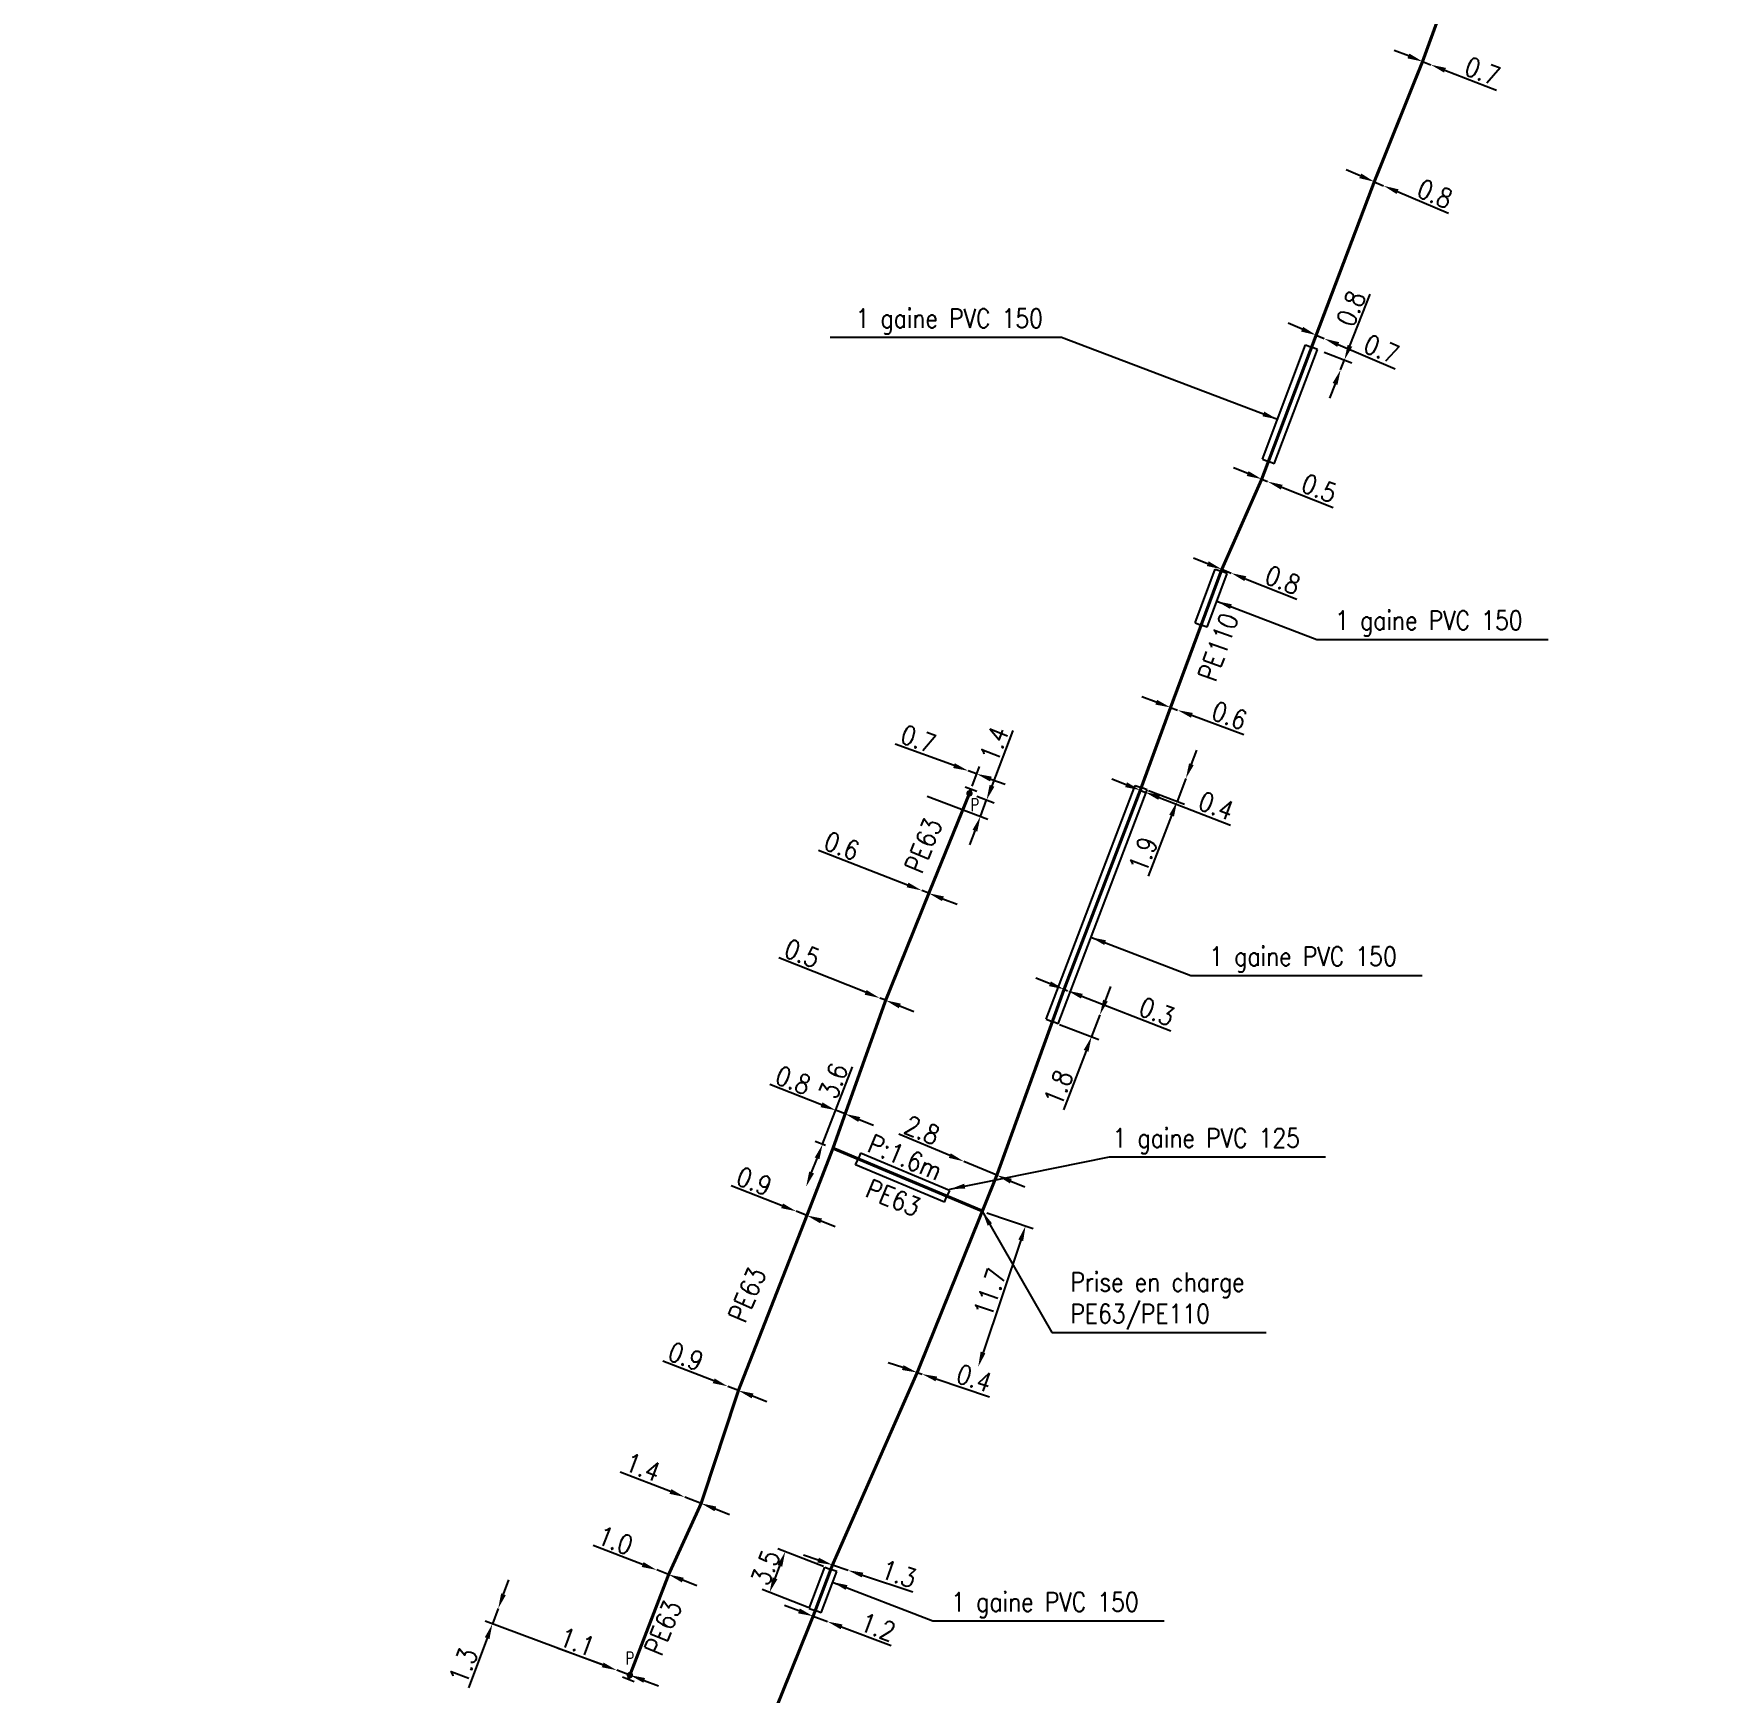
# Model space of a CAD drawing. Header units: millimetres. Extents: x 110000 to 110971, y 128118 to 129006.
# Drawn here: x 110340.7 to 110474.1, y 128399.9 to 128530.9 of the extents above; entities that cross this region are included whole.
import ezdxf
from ezdxf.enums import TextEntityAlignment as Align

# ---------------------------------------------------------------- set-up
doc = ezdxf.new("R2010")
doc.units = ezdxf.units.MM
doc.linetypes.add('L_100_PE', pattern=[14, 10, -1.5, 1, -1.5])
doc.layers.get('0').update_dxf_attribs({"linetype": 'CONTINUOUS'})
for name, color, linetype in [('L_140', 3, 'CONTINUOUS'), ('L_300', 7, 'CONTINUOUS'), ('L_340', 7, 'CONTINUOUS'), ('L_400', 7, 'CONTINUOUS')]:
    doc.layers.add(name, color=color, linetype=linetype)
doc.styles.add('G_ROMANS', font='ROMANS.SHX', dxfattribs={"width": 0.75})
doc.styles.get("Standard").update_dxf_attribs({"font": 'romans.shx', "width": 0.85})
doc.dimstyles.get("Standard").update_dxf_attribs({"dimtxt": 1.5, "dimasz": 1.2, "dimexe": 0.625, "dimexo": 0.625, "dimgap": 0.25, "dimtad": 1, "dimdec": 1, "dimzin": 0, "dimdsep": 46, "dimtxsty": 'Standard', "dimcen": -0.5, "dimadec": 0, "dimazin": 0, "dimtfac": 1, "dimtdec": 1, "dimtmove": 0, "dimatfit": 3, "dimfxl": 1, "dimtolj": 1, "dimtzin": 0, "dimarcsym": 0})

# ---------------------------------------------------------------- blocks, each defined once
blk = doc.blocks.new('*D346')
at = {"layer": 'L_140', "color": 0, "linetype": 'Continuous', "lineweight": -2, "transparency": 16777216}
for p, q in [((110401.13, 128406.38), (110400, 128406.8)), ((110402.25, 128405.96), (110403.38, 128405.54)), ((110404.5, 128405.12), (110408.42, 128403.65))]:
    blk.add_line(p, q, dxfattribs=at)
at = {"layer": 'L_140', "color": 0, "linetype": 'Continuous', "transparency": 16777216}
for points in [[(110401.2, 128406.57), (110401.06, 128406.19), (110402.25, 128405.96)], [(110404.57, 128405.31), (110404.43, 128404.93), (110403.38, 128405.54)]]:
    blk.add_solid(points, dxfattribs=at)
at = {"layer": 'L_140', "color": 0, "linetype": 'Continuous', "transparency": 16777216, "insert": (110407.37, 128405.11), "char_height": 1.5, "attachment_point": 5, "rotation": 339.4886}
blk.add_mtext('\\A1;1.2', dxfattribs=at)
blk = doc.blocks.new('*D347')
at = {"layer": 'L_140', "color": 0, "linetype": 'Continuous', "lineweight": -2, "transparency": 16777216}
for p, q in [((110402.64, 128410.39), (110401.5, 128410.77)), ((110403.78, 128410.01), (110405.01, 128409.59)), ((110406.15, 128409.21), (110410.12, 128407.88))]:
    blk.add_line(p, q, dxfattribs=at)
at = {"layer": 'L_140', "color": 0, "linetype": 'Continuous', "transparency": 16777216}
for points in [[(110402.71, 128410.58), (110402.58, 128410.2), (110403.78, 128410.01)], [(110406.21, 128409.4), (110406.09, 128409.02), (110405.01, 128409.59)]]:
    blk.add_solid(points, dxfattribs=at)
at = {"layer": 'L_140', "color": 0, "linetype": 'Continuous', "transparency": 16777216, "insert": (110409.02, 128409.3), "char_height": 1.5, "attachment_point": 5, "rotation": 341.445}
blk.add_mtext('\\A1;1.3', dxfattribs=at)
blk = doc.blocks.new('*D348')
at = {"layer": 'L_140', "color": 0, "linetype": 'Continuous', "lineweight": -2, "transparency": 16777216}
for p, q in [((110409.33, 128425.59), (110408.19, 128425.97)), ((110410.47, 128425.2), (110410.85, 128425.08)), ((110411.98, 128424.69), (110416.19, 128423.28))]:
    blk.add_line(p, q, dxfattribs=at)
at = {"layer": 'L_140', "color": 0, "linetype": 'Continuous', "transparency": 16777216}
for points in [[(110409.39, 128425.78), (110409.27, 128425.4), (110410.47, 128425.2)], [(110412.05, 128424.88), (110411.92, 128424.51), (110410.85, 128425.08)]]:
    blk.add_solid(points, dxfattribs=at)
at = {"layer": 'L_140', "color": 0, "linetype": 'Continuous', "transparency": 16777216, "insert": (110414.97, 128424.75), "char_height": 1.5, "attachment_point": 5, "rotation": 341.445}
blk.add_mtext('\\A1;0.4', dxfattribs=at)
blk = doc.blocks.new('*D349')
at = {"layer": 'L_400', "color": 0, "linetype": 'Continuous', "lineweight": -2, "transparency": 16777216}
for p, q in [((110403.07, 128409.89), (110399.47, 128411.28)), ((110399.24, 128408.95), (110399.62, 128409.94)), ((110401.85, 128406.66), (110398.22, 128408.06))]:
    blk.add_line(p, q, dxfattribs=at)
at = {"layer": 'L_400', "color": 0, "linetype": 'Continuous', "transparency": 16777216}
for points in [[(110399.43, 128410.01), (110399.81, 128409.87), (110400.05, 128411.06)], [(110399.05, 128409.03), (110399.43, 128408.88), (110398.81, 128407.84)]]:
    blk.add_solid(points, dxfattribs=at)
at = {"layer": 'L_400', "color": 0, "linetype": 'Continuous', "transparency": 16777216, "insert": (110398.5, 128409.8), "char_height": 1.5, "attachment_point": 5, "rotation": 68.8303}
blk.add_mtext('\\A1;3.5', dxfattribs=at)
blk = doc.blocks.new('*D350')
at = {"layer": 'L_140', "color": 0, "linetype": 'Continuous', "lineweight": -2, "transparency": 16777216}
for p, q in [((110394.4, 128424.54), (110390.38, 128426.1)), ((110396.35, 128423.78), (110395.51, 128424.11)), ((110397.47, 128423.35), (110398.59, 128422.92))]:
    blk.add_line(p, q, dxfattribs=at)
at = {"layer": 'L_140', "color": 0, "linetype": 'Continuous', "transparency": 16777216}
for points in [[(110394.47, 128424.73), (110394.32, 128424.36), (110395.51, 128424.11)], [(110397.54, 128423.54), (110397.4, 128423.16), (110396.35, 128423.78)]]:
    blk.add_solid(points, dxfattribs=at)
at = {"layer": 'L_140', "color": 0, "linetype": 'Continuous', "transparency": 16777216, "insert": (110392.19, 128426.47), "char_height": 1.5, "attachment_point": 5, "rotation": 338.8028}
blk.add_mtext('\\A1;0.9', dxfattribs=at)
blk = doc.blocks.new('*D351')
at = {"layer": 'L_140', "color": 0, "linetype": 'Continuous', "lineweight": -2, "transparency": 16777216}
for p, q in [((110399.8, 128438.37), (110395.79, 128439.93)), ((110401.76, 128437.6), (110400.92, 128437.93)), ((110402.88, 128437.17), (110404, 128436.73))]:
    blk.add_line(p, q, dxfattribs=at)
at = {"layer": 'L_140', "color": 0, "linetype": 'Continuous', "transparency": 16777216}
for points in [[(110399.87, 128438.55), (110399.73, 128438.18), (110400.92, 128437.93)], [(110402.95, 128437.36), (110402.81, 128436.98), (110401.76, 128437.6)]]:
    blk.add_solid(points, dxfattribs=at)
at = {"layer": 'L_140', "color": 0, "linetype": 'Continuous', "transparency": 16777216, "insert": (110397.6, 128440.3), "char_height": 1.5, "attachment_point": 5, "rotation": 338.7353}
blk.add_mtext('\\A1;0.9', dxfattribs=at)
blk = doc.blocks.new('*D352')
at = {"layer": 'L_140', "color": 0, "linetype": 'Continuous', "lineweight": -2, "transparency": 16777216}
for p, q in [((110403, 128443.23), (110405.36, 128449.34)), ((110403.24, 128443.13), (110402.41, 128443.45)), ((110402.13, 128440.99), (110402.56, 128442.11)), ((110402.28, 128439.65), (110402.28, 128439.64))]:
    blk.add_line(p, q, dxfattribs=at)
at = {"layer": 'L_140', "color": 0, "linetype": 'Continuous', "transparency": 16777216}
for points in [[(110402.38, 128442.18), (110402.75, 128442.04), (110403, 128443.23)], [(110401.94, 128441.06), (110402.32, 128440.92), (110401.7, 128439.87)]]:
    blk.add_solid(points, dxfattribs=at)
at = {"layer": 'L_140', "color": 0, "linetype": 'Continuous', "transparency": 16777216, "insert": (110403.86, 128448.22), "char_height": 1.5, "attachment_point": 5, "rotation": 68.8292}
blk.add_mtext('\\A1;3.6', dxfattribs=at)
blk = doc.blocks.new('*D353')
at = {"layer": 'L_140', "color": 0, "linetype": 'Continuous', "lineweight": -2, "transparency": 16777216}
for p, q in [((110420.96, 128455.9), (110419.84, 128456.33)), ((110422.07, 128455.46), (110422.35, 128455.35)), ((110423.47, 128454.92), (110430.5, 128452.18))]:
    blk.add_line(p, q, dxfattribs=at)
at = {"layer": 'L_140', "color": 0, "linetype": 'Continuous', "transparency": 16777216}
for points in [[(110421.03, 128456.08), (110420.88, 128455.71), (110422.07, 128455.46)], [(110423.54, 128455.1), (110423.4, 128454.73), (110422.35, 128455.35)]]:
    blk.add_solid(points, dxfattribs=at)
at = {"layer": 'L_140', "color": 0, "linetype": 'Continuous', "transparency": 16777216, "insert": (110429.39, 128453.69), "char_height": 1.5, "attachment_point": 5, "rotation": 338.7466}
blk.add_mtext('\\A1;0.3', dxfattribs=at)
blk = doc.blocks.new('*D354')
at = {"layer": 'L_140', "color": 0, "linetype": 'Continuous', "lineweight": -2, "transparency": 16777216}
for p, q in [((110415.97, 128437.8), (110419.62, 128436.58)), ((110418.65, 128435.64), (110415.67, 128426.78))]:
    blk.add_line(p, q, dxfattribs=at)
at = {"layer": 'L_140', "color": 0, "linetype": 'Continuous', "transparency": 16777216}
for points in [[(110418.46, 128435.7), (110418.84, 128435.58), (110419.03, 128436.78)], [(110415.48, 128426.85), (110415.86, 128426.72), (110415.29, 128425.65)]]:
    blk.add_solid(points, dxfattribs=at)
at = {"layer": 'L_140', "color": 0, "linetype": 'Continuous', "transparency": 16777216, "insert": (110416.21, 128431.53), "char_height": 1.5, "attachment_point": 5, "rotation": 71.445}
blk.add_mtext('\\A1;11.7', dxfattribs=at)
blk = doc.blocks.new('*D355')
at = {"layer": 'L_140', "color": 0, "linetype": 'Continuous', "lineweight": -2, "transparency": 16777216}
for p, q in [((110413.04, 128442.33), (110409.01, 128444.01)), ((110416.76, 128440.78), (110414.15, 128441.87)), ((110417.86, 128440.32), (110418.97, 128439.86))]:
    blk.add_line(p, q, dxfattribs=at)
at = {"layer": 'L_140', "color": 0, "linetype": 'Continuous', "transparency": 16777216}
for points in [[(110413.12, 128442.51), (110412.97, 128442.15), (110414.15, 128441.87)], [(110417.94, 128440.5), (110417.79, 128440.13), (110416.76, 128440.78)]]:
    blk.add_solid(points, dxfattribs=at)
at = {"layer": 'L_140', "color": 0, "linetype": 'Continuous', "transparency": 16777216, "insert": (110410.86, 128444.33), "char_height": 1.5, "attachment_point": 5, "rotation": 337.3432}
blk.add_mtext('\\A1;2.8', dxfattribs=at)
blk = doc.blocks.new('*D356')
at = {"layer": 'L_140', "color": 0, "linetype": 'Continuous', "lineweight": -2, "transparency": 16777216}
for p, q in [((110426.97, 128471.61), (110425.85, 128472.04)), ((110428.09, 128471.18), (110428.46, 128471.03)), ((110429.58, 128470.6), (110435.22, 128468.43))]:
    blk.add_line(p, q, dxfattribs=at)
at = {"layer": 'L_140', "color": 0, "linetype": 'Continuous', "transparency": 16777216}
for points in [[(110427.04, 128471.8), (110426.9, 128471.42), (110428.09, 128471.18)], [(110429.65, 128470.79), (110429.51, 128470.42), (110428.46, 128471.03)]]:
    blk.add_solid(points, dxfattribs=at)
at = {"layer": 'L_140', "color": 0, "linetype": 'Continuous', "transparency": 16777216, "insert": (110434.08, 128469.94), "char_height": 1.5, "attachment_point": 5, "rotation": 338.9192}
blk.add_mtext('\\A1;0.4', dxfattribs=at)
blk = doc.blocks.new('*D357')
at = {"layer": 'L_140', "color": 0, "linetype": 'Continuous', "lineweight": -2, "transparency": 16777216}
for p, q in [((110429.35, 128478.12), (110428.22, 128478.54)), ((110430.48, 128477.71), (110431.04, 128477.5)), ((110432.17, 128477.09), (110436.27, 128475.58))]:
    blk.add_line(p, q, dxfattribs=at)
at = {"layer": 'L_140', "color": 0, "linetype": 'Continuous', "transparency": 16777216}
for points in [[(110429.42, 128478.31), (110429.28, 128477.94), (110430.48, 128477.71)], [(110432.23, 128477.28), (110432.1, 128476.9), (110431.04, 128477.5)]]:
    blk.add_solid(points, dxfattribs=at)
at = {"layer": 'L_140', "color": 0, "linetype": 'Continuous', "transparency": 16777216, "insert": (110435.13, 128477.07), "char_height": 1.5, "attachment_point": 5, "rotation": 339.8533}
blk.add_mtext('\\A1;0.6', dxfattribs=at)
blk = doc.blocks.new('*D358')
at = {"layer": 'L_140', "color": 0, "linetype": 'Continuous', "lineweight": -2, "transparency": 16777216}
for p, q in [((110433.41, 128489.06), (110432.3, 128489.51)), ((110434.53, 128488.62), (110435.27, 128488.32)), ((110436.39, 128487.88), (110440.45, 128486.26))]:
    blk.add_line(p, q, dxfattribs=at)
at = {"layer": 'L_140', "color": 0, "linetype": 'Continuous', "transparency": 16777216}
for points in [[(110433.49, 128489.25), (110433.34, 128488.88), (110434.53, 128488.62)], [(110436.46, 128488.07), (110436.31, 128487.69), (110435.27, 128488.32)]]:
    blk.add_solid(points, dxfattribs=at)
at = {"layer": 'L_140', "color": 0, "linetype": 'Continuous', "transparency": 16777216, "insert": (110439.34, 128487.78), "char_height": 1.5, "attachment_point": 5, "rotation": 338.3199}
blk.add_mtext('\\A1;0.8', dxfattribs=at)
blk = doc.blocks.new('*D359')
at = {"layer": 'L_140', "color": 0, "linetype": 'Continuous', "lineweight": -2, "transparency": 16777216}
for p, q in [((110436.57, 128496.18), (110435.45, 128496.62)), ((110437.68, 128495.74), (110438.14, 128495.55)), ((110439.26, 128495.11), (110443.32, 128493.49))]:
    blk.add_line(p, q, dxfattribs=at)
at = {"layer": 'L_140', "color": 0, "linetype": 'Continuous', "transparency": 16777216}
for points in [[(110436.64, 128496.37), (110436.49, 128495.99), (110437.68, 128495.74)], [(110439.33, 128495.29), (110439.19, 128494.92), (110438.14, 128495.55)]]:
    blk.add_solid(points, dxfattribs=at)
at = {"layer": 'L_140', "color": 0, "linetype": 'Continuous', "transparency": 16777216, "insert": (110442.22, 128495.01), "char_height": 1.5, "attachment_point": 5, "rotation": 338.3199}
blk.add_mtext('\\A1;0.5', dxfattribs=at)
blk = doc.blocks.new('*D360')
at = {"layer": 'L_140', "color": 0, "linetype": 'Continuous', "lineweight": -2, "transparency": 16777216}
for p, q in [((110440.87, 128507.58), (110439.77, 128508.05)), ((110441.98, 128507.11), (110442.62, 128506.83)), ((110443.72, 128506.37), (110448.21, 128504.46))]:
    blk.add_line(p, q, dxfattribs=at)
at = {"layer": 'L_140', "color": 0, "linetype": 'Continuous', "transparency": 16777216}
for points in [[(110440.95, 128507.76), (110440.79, 128507.39), (110441.98, 128507.11)], [(110443.8, 128506.55), (110443.65, 128506.18), (110442.62, 128506.83)]]:
    blk.add_solid(points, dxfattribs=at)
at = {"layer": 'L_140', "color": 0, "linetype": 'Continuous', "transparency": 16777216, "insert": (110447.14, 128506), "char_height": 1.5, "attachment_point": 5, "rotation": 337.0025}
blk.add_mtext('\\A1;0.7', dxfattribs=at)
blk = doc.blocks.new('*D361')
at = {"layer": 'L_400', "color": 0, "linetype": 'Continuous', "lineweight": -2, "transparency": 16777216}
for p, q in [((110425.33, 128454.56), (110425.76, 128455.68)), ((110424.9, 128453.44), (110424.24, 128451.72)), ((110421.71, 128452.69), (110424.82, 128451.49)), ((110423.81, 128450.6), (110422.02, 128445.93))]:
    blk.add_line(p, q, dxfattribs=at)
at = {"layer": 'L_400', "color": 0, "linetype": 'Continuous', "transparency": 16777216}
for points in [[(110425.15, 128454.63), (110425.52, 128454.49), (110424.9, 128453.44)], [(110423.62, 128450.67), (110424, 128450.53), (110424.24, 128451.72)]]:
    blk.add_solid(points, dxfattribs=at)
at = {"layer": 'L_400', "color": 0, "linetype": 'Continuous', "transparency": 16777216, "insert": (110421.62, 128447.69), "char_height": 1.5, "attachment_point": 5, "rotation": 68.9702}
blk.add_mtext('\\A1;1.8', dxfattribs=at)
blk = doc.blocks.new('*D362')
at = {"layer": 'L_400', "color": 0, "linetype": 'Continuous', "lineweight": -2, "transparency": 16777216}
for p, q in [((110432.13, 128473.23), (110432.56, 128474.35)), ((110431.69, 128472.11), (110430.99, 128470.29)), ((110428.75, 128471.16), (110431.58, 128470.07)), ((110430.56, 128469.17), (110428.71, 128464.38))]:
    blk.add_line(p, q, dxfattribs=at)
at = {"layer": 'L_400', "color": 0, "linetype": 'Continuous', "transparency": 16777216}
for points in [[(110431.94, 128473.3), (110432.31, 128473.16), (110431.69, 128472.11)], [(110430.38, 128469.24), (110430.75, 128469.1), (110430.99, 128470.29)]]:
    blk.add_solid(points, dxfattribs=at)
at = {"layer": 'L_400', "color": 0, "linetype": 'Continuous', "transparency": 16777216, "insert": (110428.31, 128466.11), "char_height": 1.5, "attachment_point": 5, "rotation": 68.9165}
blk.add_mtext('\\A1;1.9', dxfattribs=at)
blk = doc.blocks.new('*D363')
at = {"layer": 'L_400', "color": 0, "linetype": 'Continuous', "lineweight": -2, "transparency": 16777216}
for p, q in [((110444.65, 128506.26), (110446.24, 128510.34)), ((110442.6, 128505.77), (110444.79, 128504.92)), ((110443.91, 128504.37), (110444.21, 128505.15)), ((110443.47, 128503.26), (110443.03, 128502.14))]:
    blk.add_line(p, q, dxfattribs=at)
at = {"layer": 'L_400', "color": 0, "linetype": 'Continuous', "transparency": 16777216}
for points in [[(110444.46, 128506.34), (110444.83, 128506.19), (110444.21, 128505.15)], [(110443.28, 128503.33), (110443.66, 128503.18), (110443.91, 128504.37)]]:
    blk.add_solid(points, dxfattribs=at)
at = {"layer": 'L_400', "color": 0, "linetype": 'Continuous', "transparency": 16777216, "insert": (110444.73, 128509.22), "char_height": 1.5, "attachment_point": 5, "rotation": 68.6661}
blk.add_mtext('\\A1;0.8', dxfattribs=at)
blk = doc.blocks.new('*D364')
at = {"layer": 'L_140', "color": 0, "linetype": 'Continuous', "lineweight": -2, "transparency": 16777216}
for p, q in [((110445.46, 128519.69), (110444.36, 128520.15)), ((110446.57, 128519.22), (110447.31, 128518.9)), ((110448.41, 128518.44), (110452.43, 128516.73))]:
    blk.add_line(p, q, dxfattribs=at)
at = {"layer": 'L_140', "color": 0, "linetype": 'Continuous', "transparency": 16777216}
for points in [[(110445.54, 128519.87), (110445.39, 128519.5), (110446.57, 128519.22)], [(110448.49, 128518.62), (110448.33, 128518.25), (110447.31, 128518.9)]]:
    blk.add_solid(points, dxfattribs=at)
at = {"layer": 'L_140', "color": 0, "linetype": 'Continuous', "transparency": 16777216, "insert": (110451.36, 128518.27), "char_height": 1.5, "attachment_point": 5, "rotation": 337.0025}
blk.add_mtext('\\A1;0.8', dxfattribs=at)
blk = doc.blocks.new('*D365')
at = {"layer": 'L_140', "color": 0, "linetype": 'Continuous', "lineweight": -2, "transparency": 16777216}
for p, q in [((110449.26, 128529.15), (110448.15, 128529.59)), ((110450.38, 128528.71), (110451.03, 128528.46)), ((110452.15, 128528.02), (110456.23, 128526.44))]:
    blk.add_line(p, q, dxfattribs=at)
at = {"layer": 'L_140', "color": 0, "linetype": 'Continuous', "transparency": 16777216}
for points in [[(110449.34, 128529.34), (110449.19, 128528.96), (110450.38, 128528.71)], [(110452.23, 128528.21), (110452.08, 128527.84), (110451.03, 128528.46)]]:
    blk.add_solid(points, dxfattribs=at)
at = {"layer": 'L_140', "color": 0, "linetype": 'Continuous', "transparency": 16777216, "insert": (110455.11, 128527.94), "char_height": 1.5, "attachment_point": 5, "rotation": 338.7023}
blk.add_mtext('\\A1;0.7', dxfattribs=at)
blk = doc.blocks.new('*D434')
at = {"layer": 'L_140', "color": 0, "linetype": 'Continuous', "lineweight": -2, "transparency": 16777216}
for p, q in [((110390.99, 128415.8), (110387.02, 128417.33)), ((110393.41, 128414.87), (110392.11, 128415.37)), ((110394.53, 128414.44), (110395.65, 128414))]:
    blk.add_line(p, q, dxfattribs=at)
at = {"layer": 'L_140', "color": 0, "linetype": 'Continuous', "transparency": 16777216}
for points in [[(110391.06, 128415.99), (110390.91, 128415.62), (110392.11, 128415.37)], [(110394.6, 128414.62), (110394.46, 128414.25), (110393.41, 128414.87)]]:
    blk.add_solid(points, dxfattribs=at)
at = {"layer": 'L_140', "color": 0, "linetype": 'Continuous', "transparency": 16777216, "insert": (110388.8, 128417.72), "char_height": 1.5, "attachment_point": 5, "rotation": 338.9088}
blk.add_mtext('\\A1;1.4', dxfattribs=at)
blk = doc.blocks.new('*D435')
at = {"layer": 'L_140', "color": 0, "linetype": 'Continuous', "lineweight": -2, "transparency": 16777216}
for p, q in [((110388.78, 128410.04), (110384.87, 128411.55)), ((110390.84, 128409.25), (110389.9, 128409.61)), ((110391.96, 128408.82), (110393.07, 128408.38))]:
    blk.add_line(p, q, dxfattribs=at)
at = {"layer": 'L_140', "color": 0, "linetype": 'Continuous', "transparency": 16777216}
for points in [[(110388.86, 128410.23), (110388.71, 128409.85), (110389.9, 128409.61)], [(110392.03, 128409), (110391.88, 128408.63), (110390.84, 128409.25)]]:
    blk.add_solid(points, dxfattribs=at)
at = {"layer": 'L_140', "color": 0, "linetype": 'Continuous', "transparency": 16777216, "insert": (110386.63, 128411.94), "char_height": 1.5, "attachment_point": 5, "rotation": 338.9088}
blk.add_mtext('\\A1;1.0', dxfattribs=at)
blk = doc.blocks.new('*D436')
at = {"layer": 'L_300', "color": 0, "linetype": 'Continuous', "lineweight": -2, "transparency": 16777216}
for p, q in [((110377.8, 128407.69), (110378.21, 128408.82)), ((110377.38, 128406.57), (110376.92, 128405.35)), ((110386.18, 128401.91), (110376.34, 128405.57)), ((110376.5, 128404.23), (110375.04, 128400.3))]:
    blk.add_line(p, q, dxfattribs=at)
at = {"layer": 'L_300', "color": 0, "linetype": 'Continuous', "transparency": 16777216}
for points in [[(110377.61, 128407.76), (110377.98, 128407.62), (110377.38, 128406.57)], [(110376.32, 128404.3), (110376.69, 128404.16), (110376.92, 128405.35)]]:
    blk.add_solid(points, dxfattribs=at)
at = {"layer": 'L_300', "color": 0, "linetype": 'Continuous', "transparency": 16777216, "insert": (110374.63, 128402.05), "char_height": 1.5, "attachment_point": 5, "rotation": 69.5917}
blk.add_mtext('\\A1;1.3', dxfattribs=at)
blk = doc.blocks.new('*D437')
at = {"layer": 'L_300', "color": 0, "linetype": 'Continuous', "lineweight": -2, "transparency": 16777216}
for p, q in [((110385.63, 128402.11), (110382.04, 128403.45)), ((110387.78, 128401.31), (110386.75, 128401.69)), ((110388.91, 128400.89), (110390.03, 128400.47))]:
    blk.add_line(p, q, dxfattribs=at)
at = {"layer": 'L_300', "color": 0, "linetype": 'Continuous', "transparency": 16777216}
for points in [[(110385.7, 128402.3), (110385.56, 128401.93), (110386.75, 128401.69)], [(110388.98, 128401.08), (110388.84, 128400.71), (110387.78, 128401.31)]]:
    blk.add_solid(points, dxfattribs=at)
at = {"layer": 'L_300', "color": 0, "linetype": 'Continuous', "transparency": 16777216, "insert": (110383.62, 128403.93), "char_height": 1.5, "attachment_point": 5, "rotation": 339.5917}
blk.add_mtext('\\A1;1.1', dxfattribs=at)
blk = doc.blocks.new('L_340_07')
at = {"color": 0, "linetype": 'Continuous', "const_width": 0.25, "flags": 128}
blk.add_lwpolyline([(0, 0), (0.35, 0)], dxfattribs=at)
at = {"color": 0, "linetype": 'Continuous', "flags": 128}
blk.add_lwpolyline([(0.35, -0.5), (0.35, 0.5)], dxfattribs=at)
at = {"color": 0, "linetype": 'Continuous', "width": 0.75, "flags": 3}
for tag, p in [('DEF_LEG', (0.72, -3.47)), ('DEF_COUP', (0.72, -5.97)), ('DEF_TYPE', (0.72, -8.47))]:
    blk.add_attdef(tag, text='', height=1.2, dxfattribs=at).set_placement(p, align=Align.MIDDLE)
blk = doc.blocks.new('*D468')
at = {"layer": 'L_140', "color": 0, "linetype": 'Continuous', "lineweight": -2, "transparency": 16777216}
for p, q in [((110402.91, 128446.34), (110398.84, 128447.93)), ((110404.78, 128445.62), (110404.03, 128445.91)), ((110405.9, 128445.18), (110407.02, 128444.74))]:
    blk.add_line(p, q, dxfattribs=at)
at = {"layer": 'L_140', "color": 0, "linetype": 'Continuous', "transparency": 16777216}
for points in [[(110402.99, 128446.53), (110402.84, 128446.15), (110404.03, 128445.91)], [(110405.97, 128445.37), (110405.82, 128444.99), (110404.78, 128445.62)]]:
    blk.add_solid(points, dxfattribs=at)
at = {"layer": 'L_140', "color": 0, "linetype": 'Continuous', "transparency": 16777216, "insert": (110400.68, 128448.28), "char_height": 1.5, "attachment_point": 5, "rotation": 338.7344}
blk.add_mtext('\\A1;0.8', dxfattribs=at)
blk = doc.blocks.new('*D469')
at = {"layer": 'L_140', "color": 0, "linetype": 'Continuous', "lineweight": -2, "transparency": 16777216}
for p, q in [((110406.4, 128455.22), (110399.54, 128457.95)), ((110407.98, 128454.59), (110407.51, 128454.77)), ((110409.09, 128454.15), (110410.21, 128453.7))]:
    blk.add_line(p, q, dxfattribs=at)
at = {"layer": 'L_140', "color": 0, "linetype": 'Continuous', "transparency": 16777216}
for points in [[(110406.47, 128455.4), (110406.32, 128455.03), (110407.51, 128454.77)], [(110409.17, 128454.33), (110409.02, 128453.96), (110407.98, 128454.59)]]:
    blk.add_solid(points, dxfattribs=at)
at = {"layer": 'L_140', "color": 0, "linetype": 'Continuous', "transparency": 16777216, "insert": (110401.38, 128458.29), "char_height": 1.5, "attachment_point": 5, "rotation": 338.2875}
blk.add_mtext('\\A1;0.5', dxfattribs=at)
blk = doc.blocks.new('*D470')
at = {"layer": 'L_140', "color": 0, "linetype": 'Continuous', "lineweight": -2, "transparency": 16777216}
for p, q in [((110409.71, 128463.69), (110402.68, 128466.43)), ((110411.39, 128463.04), (110410.83, 128463.26)), ((110412.5, 128462.61), (110413.62, 128462.17))]:
    blk.add_line(p, q, dxfattribs=at)
at = {"layer": 'L_140', "color": 0, "linetype": 'Continuous', "transparency": 16777216}
for points in [[(110409.78, 128463.88), (110409.64, 128463.51), (110410.83, 128463.26)], [(110412.58, 128462.79), (110412.43, 128462.42), (110411.39, 128463.04)]]:
    blk.add_solid(points, dxfattribs=at)
at = {"layer": 'L_140', "color": 0, "linetype": 'Continuous', "transparency": 16777216, "insert": (110404.52, 128466.78), "char_height": 1.5, "attachment_point": 5, "rotation": 338.7499}
blk.add_mtext('\\A1;0.6', dxfattribs=at)
blk = doc.blocks.new('*D471')
at = {"layer": 'L_300', "color": 0, "linetype": 'Continuous', "lineweight": -2, "transparency": 16777216}
for p, q in [((110416.38, 128471.53), (110418.04, 128475.9)), ((110411.25, 128470.71), (110416.04, 128468.88)), ((110415.19, 128470.71), (110416.54, 128470.19)), ((110415.46, 128469.1), (110415.95, 128470.41)), ((110415.03, 128467.98), (110414.6, 128466.86))]:
    blk.add_line(p, q, dxfattribs=at)
at = {"layer": 'L_300', "color": 0, "linetype": 'Continuous', "transparency": 16777216}
for points in [[(110416.19, 128471.6), (110416.57, 128471.46), (110415.95, 128470.41)], [(110414.84, 128468.05), (110415.22, 128467.91), (110415.46, 128469.1)]]:
    blk.add_solid(points, dxfattribs=at)
at = {"layer": 'L_300', "color": 0, "linetype": 'Continuous', "transparency": 16777216, "insert": (110416.56, 128474.83), "char_height": 1.5, "attachment_point": 5, "rotation": 69.1685}
blk.add_mtext('\\A1;1.4', dxfattribs=at)
blk = doc.blocks.new('*D472')
at = {"layer": 'L_300', "color": 0, "linetype": 'Continuous', "lineweight": -2, "transparency": 16777216}
for p, q in [((110413.38, 128473.12), (110408.73, 128474.81)), ((110414.81, 128471.51), (110415.38, 128473.06)), ((110415.16, 128472.47), (110414.5, 128472.71)), ((110416.29, 128472.06), (110417.42, 128471.65))]:
    blk.add_line(p, q, dxfattribs=at)
at = {"layer": 'L_300', "color": 0, "linetype": 'Continuous', "transparency": 16777216}
for points in [[(110413.44, 128473.31), (110413.31, 128472.93), (110414.5, 128472.71)], [(110416.36, 128472.25), (110416.22, 128471.87), (110415.16, 128472.47)]]:
    blk.add_solid(points, dxfattribs=at)
at = {"layer": 'L_300', "color": 0, "linetype": 'Continuous', "transparency": 16777216, "insert": (110410.56, 128475.21), "char_height": 1.5, "attachment_point": 5, "rotation": 340.0033}
blk.add_mtext('\\A1;0.7', dxfattribs=at)
blk = doc.blocks.new('L_300_12')
at = {"color": 0, "linetype": 'Continuous', "const_width": 0.248, "flags": 128}
blk.add_lwpolyline([(-0.13, 0, 1), (0.13, 0, 1)], format="xyb", close=True, dxfattribs=at)
at = {"linetype": 'Continuous', "style": 'G_ROMANS', "width": 0.75}
blk.add_attdef('P', text='', height=1, dxfattribs=at).set_placement((0, 1.33), align=Align.MIDDLE_CENTER)
at = {"color": 0, "linetype": 'Continuous', "width": 0.75, "flags": 3}
for tag, p in [('DEF_LEG', (0, -5)), ('DEF_COUP', (0, -7.5)), ('DEF_TYPE', (0, -10))]:
    blk.add_attdef(tag, text='', height=1.2, dxfattribs=at).set_placement(p, align=Align.MIDDLE)

msp = doc.modelspace()

# ---------------------------------------------------------------- linework, layer by layer
at = {"layer": 'L_140', "linetype": 'L_100_PE', "flags": 128}
msp.add_lwpolyline([(110360.08, 128153.81, 0.25, 0.25, 0), (110350.27, 128181.95, 0.25, 0.25, 0), (110344.89, 128196.89, 0.25, 0.25, 0), (110342.08, 128207.48, 0.25, 0.25, 0), (110340.84, 128214.03, 0.25, 0.25, 0), (110341.91, 128215.07, 0.25, 0.25, 0), (110342.8, 128221.34, 0.25, 0.25, 0), (110342.03, 128222.38, 0.25, 0.25, 0), (110341.4, 128226.47, 0.25, 0.25, 0), (110342.98, 128239.52, 0.25, 0.25, 0), (110344.17, 128246.56, 0.25, 0.25, 0), (110344.6, 128248.03, 0.25, 0.25, 0), (110345.48, 128249.02, 0.25, 0.25, 0), (110346.08, 128251.11, 0.25, 0.25, 0), (110346.86, 128255.09, 0.25, 0.25, 0), (110349.26, 128262.74, 0.25, 0.25, 0), (110350.71, 128266.05, 0.25, 0.25, 0), (110350.71, 128266.05, 0.25, 0.25, 0), (110350.71, 128266.05, 0.25, 0.25, 0), (110357.98, 128289.35, 0.25, 0.25, 0), (110359.65, 128294.41, 0.25, 0.25, 0), (110364.08, 128307.3, 0.25, 0.25, 0), (110366.74, 128313.58, 0.25, 0.25, 0), (110370.53, 128324.41, 0.25, 0.25, 0), (110379.77, 128348.33, 0.25, 0.25, 0), (110385.48, 128362.64, 0.25, 0.25, 0), (110388.63, 128370.87, 0.25, 0.25, 0), (110392.53, 128381.17, 0.25, 0.25, 0), (110395.81, 128389.91, 0.25, 0.25, 0), (110399.29, 128398.62, 0.25, 0.25, 0), (110402.25, 128405.96, 0.25, 0.25, 0), (110403.78, 128410.01, 0.25, 0.25, 0), (110410.47, 128425.2, 0.25, 0.25, 0), (110416.76, 128440.78, 0.25, 0.25, 0), (110422.07, 128455.46, 0.25, 0.25, 0), (110428.09, 128471.18, 0.25, 0.25, 0), (110430.48, 128477.71, 0.25, 0.25, 0), (110434.53, 128488.62, 0.25, 0.25, 0), (110437.68, 128495.74, 0.25, 0.25, 0), (110441.98, 128507.11, 0.25, 0.25, 0), (110446.57, 128519.22, 0.25, 0.25, 0), (110450.38, 128528.71, 0.25, 0.25, 0), (110455.01, 128541.4, 0.25, 0.25, 0), (110464.1, 128564.89, 0.25, 0.25, 0), (110467.08, 128573.11, 0.25, 0.25, 0), (110470.51, 128580.53, 0.25, 0.25, 0), (110476.6, 128597.77, 0.25, 0.25, 0), (110476.83, 128598.5, 0.25, 0.25, 0), (110477.87, 128598.24, 0.25, 0.25, 0), (110479, 128601.22, 0.25, 0.25, 0), (110481.59, 128609.29, 0.25, 0.25, 0), (110485.54, 128617.38, 0.25, 0.25, 0), (110489.17, 128624.47, 0.25, 0.25, 0), (110492.31, 128631.16, 0.25, 0.25, 0), (110495.69, 128638.14, 0.25, 0.25, 0), (110498.86, 128644.4, 0.25, 0.25, 0), (110501.63, 128649.69, 0.25, 0.25, 0), (110509.79, 128662.42, 0.25, 0.25, 0), (110511.96, 128665.72, 0.25, 0.25, 0), (110515.37, 128670.23, 0.25, 0.25, 0), (110517.5, 128673.52, 0.25, 0.25, 0), (110519.11, 128675.26, 0.25, 0.25, 0), (110525.31, 128681.87, 0.25, 0.25, 0), (110526.53, 128683.25, 0.25, 0.25, 0), (110525.78, 128683.91, 0.25, 0.25, 0), (110527.14, 128685.44, 0.25, 0.25, 0), (110559.55, 128721.37, 0.25, 0.25, 0), (110559.66, 128721.49, 0.25, 0.25, 0), (110564.52, 128726.94, 0.25, 0.25, 0), (110565.25, 128727.75, 0.25, 0.25, 0), (110571.74, 128735.27, 0.25, 0.25, 0), (110574.39, 128738.35, 0.25, 0.25, 0), (110576, 128740.13, 0.25, 0.25, 0), (110583.41, 128748.3, 0.25, 0.25, 0), (110595.55, 128762.28, 0.25, 0.25, 0), (110602.63, 128770.3, 0.25, 0.25, 0), (110603.2, 128770.97, 0.25, 0.25, 0), (110609.73, 128778.55, 0.25, 0.25, 0), (110613.04, 128782.33, 0.25, 0.25, 0), (110625.78, 128796.44, 0.25, 0.25, 0), (110640.33, 128812.93, 0.25, 0.25, 0), (110646.41, 128819.76, 0.25, 0.25, 0), (110654.31, 128829.13, 0.25, 0.25, 0), (110666.36, 128841.87, 0.25, 0.25, 0), (110674.11, 128849.9, 0.25, 0.25, 0), (110686.74, 128861.91, 0.25, 0.25, 0), (110692.3, 128867.07, 0.25, 0.25, 0), (110700.28, 128874.59, 0.25, 0.25, 0), (110707.41, 128880.7, 0.25, 0.25, 0), (110714.88, 128888, 0.25, 0.25, 0), (110720.78, 128893.4, 0.25, 0.25, 0), (110726.57, 128898.24, 0.25, 0.25, 0), (110743.16, 128913.33, 0.25, 0.25, 0), (110766.78, 128934.72, 0.25, 0.25, 0), (110776.14, 128943.52, 0.25, 0.25, 0), (110783.96, 128950.69, 0.25, 0.25, 0), (110789.54, 128955.68, 0.25, 0.25, 0), (110792.81, 128958.69, 0.25, 0.25, 0), (110796.28, 128961.95, 0.25, 0.25, 0), (110832.26, 128993.05, 0.25, 0.25, 0), (110841.17, 129000, 0, 0, 0)], format="xyseb", dxfattribs=at)
at = {"layer": 'L_140', "linetype": 'L_100_PE', "ltscale": 2, "const_width": 0.25}
msp.add_lwpolyline([(110414.6, 128470.93), (110411.39, 128463.04), (110407.98, 128454.59), (110404.78, 128445.62), (110403.82, 128442.91), (110401.76, 128437.6), (110396.35, 128423.78), (110393.41, 128414.87), (110390.84, 128409.25), (110387.78, 128401.31)], dxfattribs=at)
at = {"layer": 'L_140', "linetype": 'L_100_PE', "const_width": 0.25, "flags": 128}
msp.add_lwpolyline([(110415.62, 128437.95), (110403.82, 128442.91)], dxfattribs=at)
at = {"layer": 'L_400', "color": 7, "linetype": 'CONTINUOUS'}
for p, q in [((110437.74, 128497.31), (110441.15, 128506.34)), ((110441.15, 128506.34), (110441.62, 128506.16)), ((110438.67, 128496.95), (110442.09, 128505.98)), ((110442.09, 128505.98), (110441.62, 128506.16)), ((110437.74, 128497.31), (110438.21, 128497.13)), ((110438.67, 128496.95), (110438.21, 128497.13)), ((110432.43, 128484.4), (110434, 128488.63)), ((110433.36, 128484.05), (110434.94, 128488.28)), ((110434, 128488.63), (110434.47, 128488.46)), ((110434.94, 128488.28), (110434.47, 128488.46)), ((110432.43, 128484.4), (110432.9, 128484.22)), ((110433.36, 128484.05), (110432.9, 128484.22)), ((110420.66, 128453.09), (110427.69, 128471.56)), ((110421.6, 128452.74), (110428.63, 128471.2)), ((110427.69, 128471.56), (110428.16, 128471.38)), ((110428.63, 128471.2), (110428.16, 128471.38)), ((110420.66, 128453.09), (110421.13, 128452.91)), ((110421.6, 128452.74), (110421.13, 128452.91)), ((110406, 128442.51), (110405.8, 128442.05)), ((110413.01, 128439.58), (110406, 128442.51)), ((110405.61, 128441.59), (110405.8, 128442.05)), ((110412.63, 128438.66), (110405.61, 128441.59)), ((110412.63, 128438.66), (110412.82, 128439.12)), ((110413.01, 128439.58), (110412.82, 128439.12)), ((110401.95, 128406.58), (110403.18, 128409.84)), ((110402.89, 128406.23), (110404.12, 128409.49)), ((110403.18, 128409.84), (110403.65, 128409.66)), ((110404.12, 128409.49), (110403.65, 128409.66)), ((110401.95, 128406.58), (110402.42, 128406.4)), ((110402.89, 128406.23), (110402.42, 128406.4))]:
    msp.add_line(p, q, dxfattribs=at)

# ---------------------------------------------------------------- block references
at = {"layer": 'L_300'}
ref = msp.add_blockref('L_300_12', (110414.6, 128470.93), dxfattribs=at)
ref.add_attrib('P', 'P', dxfattribs={"layer": '0', "linetype": 'Continuous', "height": 1, "style": 'G_ROMANS', "width": 0.75}).set_placement((110415.03, 128470.02), align=Align.MIDDLE_CENTER)
msp.add_blockref('L_300_12', (110387.78, 128401.31), dxfattribs=at).add_auto_attribs({'P': 'P'})
at = {"layer": 'L_340'}
for p, rotation in [((110414.6, 128470.93), 70.00327221271945), ((110387.78, 128401.31), 248.7203065244631)]:
    msp.add_blockref('L_340_07', p, dxfattribs=dict(at, rotation=rotation))

# ---------------------------------------------------------------- texts
at = {"layer": 'L_140', "linetype": 'Continuous', "width": 0.85}
for s, rotation, p in [('PE110', 70.0411, (110434.25, 128482.48)), ('PE63', 67.6362, (110410.97, 128466.81)), ('P:1.6m', 337.209, (110409.51, 128442.2)), ('PE63', 337.5895, (110408.57, 128438.99)), ('PE63', 67.0219, (110397.04, 128431.34))]:
    msp.add_text(s, height=1.5, rotation=rotation, dxfattribs=at).set_placement(p, align=Align.MIDDLE)
at = {"layer": 'L_140', "linetype": 'Continuous', "ltscale": 2, "width": 0.85}
msp.add_text('PE63', height=1.5, rotation=67.5947, dxfattribs=at).set_placement((110390.4, 128405.05), align=Align.MIDDLE)
at = {"layer": 'L_140', "linetype": 'Continuous', "insert": (110422.56, 128428.6), "char_height": 1.5, "width": 20.9218, "attachment_point": 7}
msp.add_mtext('Prise en charge PE63/PE110', dxfattribs=at)
at = {"layer": 'L_400', "linetype": 'Continuous', "insert": (110420.41, 128507.18), "char_height": 1.5, "attachment_point": 9}
msp.add_mtext('1 gaine PVC 150', dxfattribs=at)
at = {"layer": 'L_400', "linetype": 'Continuous', "char_height": 1.5, "width": 17.5668, "attachment_point": 7}
for s, insert in [('1 gaine PVC 150', (110443.48, 128483.34)), ('1 gaine PVC 150', (110433.54, 128456.81)), ('1 gaine PVC 125', (110425.9, 128442.47)), ('1 gaine PVC 150', (110413.16, 128405.84))]:
    msp.add_mtext(s, dxfattribs=dict(at, insert=insert))

# ---------------------------------------------------------------- dimensions: what is measured, and where the dimension line sits
at = {"layer": 'L_140', "linetype": 'Continuous'}
for base, p1, p2, angle, picture, middle in [((110451.03, 128528.46), (110450.38, 128528.71), (110451.03, 128528.46), 158.7023, '*D365', (110454.75, 128527.01)), ((110447.31, 128518.9), (110446.57, 128519.22), (110447.31, 128518.9), 157.0025, '*D364', (110450.97, 128517.35)), ((110442.62, 128506.83), (110441.98, 128507.11), (110442.62, 128506.83), 157.0025, '*D360', (110446.75, 128505.08)), ((110438.14, 128495.55), (110437.68, 128495.74), (110438.14, 128495.55), 158.3199, '*D359', (110441.85, 128494.08)), ((110435.27, 128488.32), (110434.53, 128488.62), (110435.27, 128488.32), 158.3199, '*D358', (110438.97, 128486.85)), ((110431.04, 128477.5), (110430.48, 128477.71), (110431.04, 128477.5), 159.8533, '*D357', (110434.78, 128476.13)), ((110428.46, 128471.03), (110428.09, 128471.18), (110428.46, 128471.03), 158.9192, '*D356', (110433.72, 128469.01)), ((110411.39, 128463.04), (110410.83, 128463.26), (110411.39, 128463.04), 338.7499, '*D470', (110404.16, 128465.85)), ((110407.98, 128454.59), (110407.51, 128454.77), (110407.98, 128454.59), 338.2875, '*D469', (110401.01, 128457.36)), ((110422.35, 128455.35), (110422.07, 128455.46), (110422.35, 128455.35), 158.7466, '*D353', (110429.02, 128452.76)), ((110404.78, 128445.62), (110404.03, 128445.91), (110404.78, 128445.62), 338.7344, '*D468', (110400.32, 128447.35)), ((110403, 128443.23), (110401.7, 128439.87), (110403.82, 128442.91), 68.8292, '*D352', (110404.79, 128447.86)), ((110416.76, 128440.78), (110414.15, 128441.87), (110416.76, 128440.78), 337.3432, '*D355', (110410.47, 128443.4)), ((110400.92, 128437.93), (110401.76, 128437.6), (110400.92, 128437.93), 338.7353, '*D351', (110397.23, 128439.37)), ((110415.29, 128425.65), (110415.38, 128438), (110415.29, 128425.65), 71.445, '*D354', (110417.16, 128431.21)), ((110395.51, 128424.11), (110396.35, 128423.78), (110395.51, 128424.11), 338.8028, '*D350', (110391.83, 128425.54)), ((110410.85, 128425.08), (110410.47, 128425.2), (110410.85, 128425.08), 161.445, '*D348', (110414.65, 128423.8)), ((110392.11, 128415.37), (110393.41, 128414.87), (110392.11, 128415.37), 338.9088, '*D434', (110388.44, 128416.78)), ((110389.9, 128409.61), (110390.84, 128409.25), (110389.9, 128409.61), 338.9088, '*D435', (110386.27, 128411.01)), ((110405.01, 128409.59), (110403.78, 128410.01), (110405.01, 128409.59), 161.445, '*D347', (110408.7, 128408.36)), ((110403.38, 128405.54), (110402.25, 128405.96), (110403.38, 128405.54), 159.4886, '*D346', (110407.02, 128404.18))]:
    dim = msp.add_linear_dim(base=base, p1=p1, p2=p2, angle=angle, dimstyle='Standard', dxfattribs=at)
    dim.commit()
    dim.dimension.update_dxf_attribs({"geometry": picture, "text_midpoint": middle, "dimtype": 160})
at = {"layer": 'L_300', "linetype": 'Continuous'}
for base, p1, p2, angle, picture, middle in [((110415.16, 128472.47), (110414.5, 128472.71), (110414.6, 128470.93), 340.0033, '*D472', (110410.22, 128474.27)), ((110415.95, 128470.41), (110410.66, 128470.93), (110414.6, 128470.93), 69.1685, '*D471', (110417.5, 128474.47)), ((110377.38, 128406.57), (110386.76, 128401.69), (110377.38, 128406.57), 249.5917, '*D436', (110375.57, 128401.7)), ((110386.75, 128401.69), (110387.78, 128401.31), (110386.75, 128401.69), 339.5917, '*D437', (110383.27, 128402.99))]:
    dim = msp.add_linear_dim(base=base, p1=p1, p2=p2, angle=angle, dimstyle='Standard', dxfattribs=at)
    dim.commit()
    dim.dimension.update_dxf_attribs({"geometry": picture, "text_midpoint": middle, "dimtype": 160})
at = {"layer": 'L_400', "linetype": 'Continuous'}
for base, p1, p2, angle, picture, middle in [((110444.21, 128505.15), (110443.91, 128504.37), (110442.02, 128506), 68.6661, '*D363', (110445.66, 128508.86)), ((110430.9934, 128470.2907), (110431.6942, 128472.1084), (110428.1623, 128471.3822), 248.9165, '*D362', (110429.2415, 128465.7468)), ((110424.24, 128451.72), (110424.9, 128453.44), (110421.13, 128452.91), 248.9702, '*D361', (110422.55, 128447.33)), ((110400.05, 128411.06), (110402.43, 128406.43), (110403.65, 128409.66), 68.8303, '*D349', (110399.43, 128409.44))]:
    dim = msp.add_linear_dim(base=base, p1=p1, p2=p2, angle=angle, dimstyle='Standard', dxfattribs=at)
    dim.commit()
    dim.dimension.update_dxf_attribs({"geometry": picture, "text_midpoint": middle, "dimtype": 160})

# ---------------------------------------------------------------- leaders
at = {"layer": 'L_140', "linetype": 'Continuous', "annotation_type": 0, "has_hookline": 1, "hookline_direction": 0, "text_width": 15.48}
msp.add_leader([(110415.61, 128437.93), (110421.11, 128428.35), (110422.31, 128428.35)], dimstyle='Standard', override={"dimgap": 0.25, "dimtad": 1}, dxfattribs=at)
at = {"layer": 'L_400', "linetype": 'Continuous', "annotation_type": 0, "has_hookline": 1, "text_width": 16.82}
for points, hookline_direction in [([(110438.93, 128500.46), (110421.86, 128506.93), (110420.66, 128506.93)], 1), ([(110434.13, 128486.1), (110442.03, 128483.09), (110443.23, 128483.09)], 0), ([(110424.19, 128459.57), (110432.09, 128456.56), (110433.29, 128456.56)], 0), ([(110413.05, 128439.68), (110425.65, 128442.22)], 0), ([(110403.77, 128408.66), (110411.71, 128405.59), (110412.91, 128405.59)], 0)]:
    msp.add_leader(points, dimstyle='Standard', override={"dimgap": 0.25, "dimtad": 1}, dxfattribs=dict(at, hookline_direction=hookline_direction))

doc.saveas('drawing.dxf')
